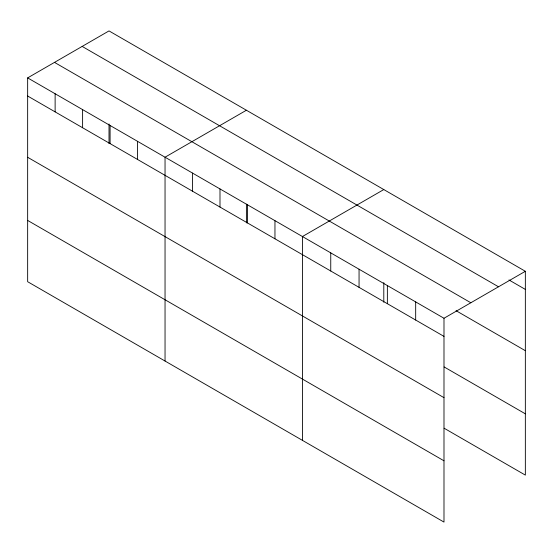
<?xml version="1.0" encoding="UTF-8"?>
<svg xmlns="http://www.w3.org/2000/svg" width="553" height="553" viewBox="0 0 553 553"><rect width="100%" height="100%" fill="white"/><g stroke="black" fill="none" stroke-linecap="round" stroke-linejoin="round"><path stroke-width="0.83" d="M27.65 77.89L443.99 318.258L443.99 522.087L27.65 281.712L27.65 77.89L109.01 30.913L525.35 271.288L525.35 475.11L444.142 428.229M246.403 110.241L165.043 157.211L165.043 361.033M383.796 189.561L302.436 236.532L302.436 440.361M443.99 318.258L525.35 271.288M508.96 279.949L525.35 289.413M82.162 46.417L498.502 286.786M54.498 62.385L470.838 302.761M456.059 310.689L525.35 350.699M27.65 96.015L443.99 336.39M444.142 366.95L525.35 413.831M27.65 157.294L443.99 397.669M27.65 220.433L443.99 460.808M415.676 301.917L415.676 320.042M387.37 285.569L387.37 303.701M383.796 282.618L383.796 302.242M359.056 269.221L359.056 287.353M330.749 252.88L330.749 271.005M274.959 220.668L274.959 238.799M247.474 204.804L247.474 222.935M246.403 204.154L246.403 222.921M219.997 188.939L219.997 207.071M192.52 173.075L192.52 191.207M137.566 141.347L137.566 159.471M110.088 125.483L110.088 143.607M109.01 123.976L109.01 143.6M82.604 109.618L82.604 127.743M55.127 93.754L55.127 111.879"/></g></svg>
